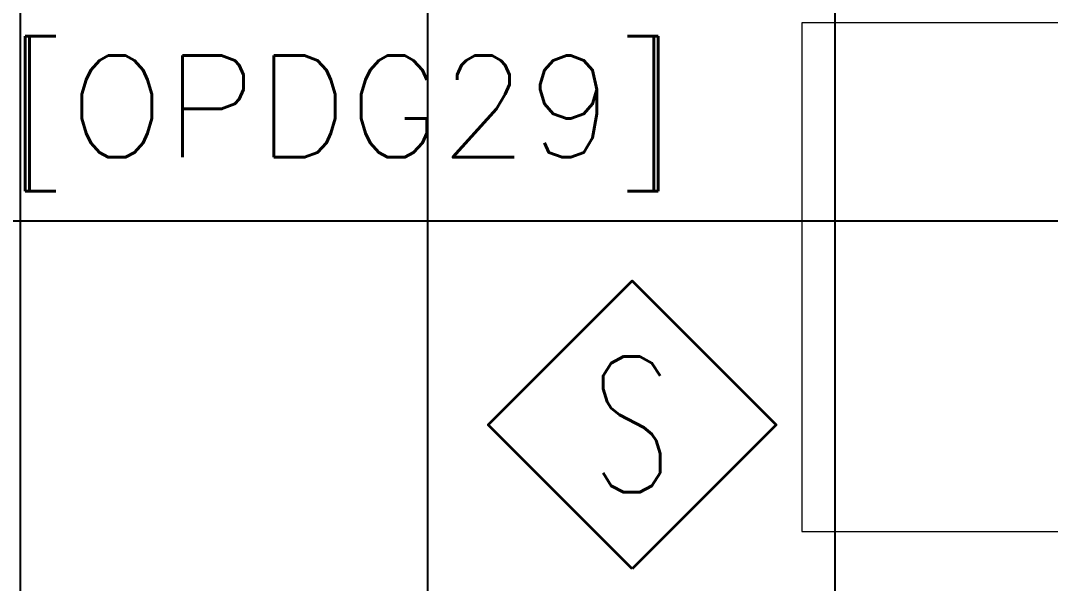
# Model space of a CAD drawing. Header units: inches. Extents: x -12418 to 57169, y -29325 to 19878.
# Drawn here: x 33000 to 34517, y -11934 to -11105 of the extents above; entities that cross this region are included whole.
import ezdxf
from ezdxf.enums import TextEntityAlignment as Align

# ---------------------------------------------------------------- set-up
doc = ezdxf.new("R2010")
doc.units = ezdxf.units.IN
doc.header["$LTSCALE"] = 25
doc.header["$MEASUREMENT"] = 0
doc.layers.get('0').update_dxf_attribs({"color": 8})
for name, color, linetype, lineweight in [('00-Ground Floor$0$72_EGR_BASE_TEXT', 252, 'Continuous', 5), ('00-Ground Floor$0$LOADING', 253, 'Continuous', 5), ('00-Ground Floor$0$NEW Wall', 166, 'Continuous', 5), ('F-ALRM-CLNG @ 100', 33, 'Continuous', 35)]:
    doc.layers.add(name, color=color, linetype=linetype, lineweight=lineweight)
doc.layers.add('00-Ground Floor$0$False Ceiling', color=251, linetype='Continuous')
doc.styles.add('00-Ground Floor$0$SIMPLEX', font='SIMPLEX.shx', dxfattribs={"height": 150})
doc.styles.add('DC_Simplex', font='SIMPLEX.shx', dxfattribs={"width": 0.7})

# ---------------------------------------------------------------- blocks, each defined once
blk = doc.blocks.new('*X867')
at = {"color": 0}
for p, q in [((13, 1), (13, 1)), ((13, 1), (13, 1)), ((13, 1), (13, 1)), ((13, 1), (13, 1)), ((13, 1), (13, 1)), ((13, 1), (13, 1)), ((13, 1), (13, 1)), ((13, 1), (13, 1)), ((13, 1), (13, 1)), ((13, 1), (13, 1)), ((13, 1), (13, 1)), ((13, 1), (13, 1)), ((13, 1), (13, 1)), ((13, 1), (13, 1)), ((13, 1), (13, 1)), ((13, 1), (14, 1)), ((13, 1), (14, 1)), ((13, 1), (14, 1)), ((13, 1), (13, 1)), ((13, 1), (13, 1)), ((13, 1), (13, 1)), ((13, 1), (13, 1)), ((13, 1), (13, 1)), ((13, 1), (13, 1)), ((13, 1), (13, 1)), ((13, 1), (13, 1)), ((13, 1), (13, 1)), ((13, 1), (13, 1)), ((13, 1), (13, 1)), ((13, 1), (13, 1)), ((13, 1), (13, 1)), ((13, 1), (13, 1)), ((13, 1), (13, 1)), ((13, 1), (13, 1)), ((13, 1), (13, 1)), ((13, 1), (13, 1)), ((13, 1), (13, 1)), ((13, 1), (13, 1)), ((13, 1), (13, 1)), ((13, 1), (13, 1)), ((13, 1), (13, 1)), ((13, 1), (13, 1)), ((13, 1), (13, 1)), ((13, 1), (13, 1)), ((13, 1), (13, 1)), ((13, 1), (13, 1)), ((13, 1), (13, 1)), ((13, 1), (13, 1)), ((13, 1), (13, 1)), ((13, 1), (13, 1)), ((13, 1), (13, 1)), ((13, 1), (13, 1)), ((13, 1), (13, 1)), ((13, 1), (13, 1)), ((13, 1), (13, 1)), ((13, 1), (13, 1)), ((13, 1), (13, 1)), ((13, 1), (13, 1)), ((13, 1), (13, 1)), ((13, 1), (13, 1)), ((13, 1), (13, 1)), ((13, 1), (13, 1)), ((13, 1), (13, 1)), ((13, 1), (13, 1)), ((13, 1), (13, 1)), ((13, 1), (13, 1)), ((13, 1), (13, 1)), ((13, 1), (13, 1)), ((13, 1), (13, 1)), ((13, 1), (13, 1)), ((13, 1), (13, 1)), ((13, 1), (13, 1)), ((13, 1), (13, 1)), ((13, 1), (13, 1)), ((13, 1), (13, 1)), ((13, 1), (13, 1)), ((13, 1), (13, 1)), ((13, 1), (13, 1)), ((13, 1), (13, 1)), ((13, 1), (13, 1)), ((13, 1), (13, 1)), ((13, 1), (13, 1)), ((13, 1), (13, 1)), ((13, 1), (13, 1)), ((13, 1), (13, 1)), ((13, 1), (13, 1)), ((13, 1), (13, 1)), ((13, 1), (13, 1)), ((13, 1), (13, 1)), ((13, 1), (13, 1)), ((13, 1), (13, 1)), ((13, 1), (13, 1)), ((13, 1), (13, 1)), ((13, 1), (13, 1)), ((13, 1), (13, 1)), ((13, 1), (13, 1)), ((13, 1), (13, 1)), ((13, 1), (13, 1)), ((13, 1), (13, 1)), ((13, 1), (13, 1)), ((13, 1), (13, 1)), ((13, 1), (13, 1)), ((13, 1), (13, 1)), ((13, 1), (13, 1)), ((13, 1), (13, 1)), ((13, 1), (13, 1)), ((13, 1), (13, 1)), ((13, 1), (13, 1)), ((13, 1), (13, 1)), ((13, 1), (13, 1)), ((13, 1), (13, 1)), ((13, 1), (13, 1)), ((13, 1), (13, 1)), ((13, 1), (13, 1)), ((13, 1), (13, 1)), ((13, 1), (13, 1)), ((13, 1), (13, 1)), ((13, 1), (13, 1)), ((13, 1), (13, 1)), ((13, 1), (13, 1)), ((13, 1), (13, 1)), ((13, 1), (13, 1)), ((13, 1), (13, 1)), ((13, 1), (14, 1)), ((13, 0), (13, 0)), ((13, 0), (13, 0)), ((13, 0), (13, 0)), ((13, 0), (13, 0)), ((13, 0), (13, 0)), ((13, 0), (13, 0)), ((13, 0), (13, 0)), ((13, 0), (13, 0)), ((13, 0), (13, 0)), ((13, 0), (13, 0)), ((13, 0), (13, 0)), ((13, 0), (13, 0)), ((13, 0), (13, 0)), ((13, 0), (13, 0)), ((13, 0), (13, 0)), ((13, 0), (13, 0)), ((13, 0), (13, 0)), ((13, 0), (13, 0)), ((13, 0), (13, 0)), ((13, 0), (13, 0)), ((13, 0), (13, 0)), ((13, 0), (13, 0)), ((13, 0), (13, 0)), ((13, 0), (13, 0)), ((13, 0), (13, 0)), ((13, 0), (13, 0)), ((13, 0), (13, 0)), ((13, 0), (13, 0)), ((13, 0), (13, 0)), ((13, 0), (13, 0)), ((13, 0), (13, 0)), ((13, 0), (13, 0)), ((13, 0), (13, 0)), ((13, 0), (13, 0)), ((13, 0), (13, 0)), ((13, 0), (13, 0)), ((13, 0), (13, 0)), ((13, 0), (13, 0)), ((13, 0), (13, 0)), ((13, 0), (13, 0)), ((13, 0), (13, 0)), ((13, 0), (13, 0)), ((13, 0), (13, 0)), ((13, 0), (13, 0)), ((13, 0), (13, 0)), ((13, 0), (13, 0)), ((13, 0), (13, 0)), ((13, 0), (13, 0)), ((13, 0), (14, 0)), ((13, 0), (14, 0)), ((13, 0), (13, 0)), ((13, 0), (14, 0)), ((14, 1), (14, 1)), ((14, 1), (14, 1)), ((14, 1), (14, 1)), ((14, 1), (14, 1)), ((14, 1), (14, 1)), ((14, 1), (14, 1)), ((14, 1), (14, 1)), ((14, 1), (14, 1)), ((14, 1), (14, 1)), ((14, 1), (14, 1)), ((14, 1), (14, 1)), ((14, 1), (14, 1)), ((14, 1), (14, 1)), ((14, 1), (14, 1)), ((14, 1), (14, 1)), ((14, 1), (14, 1)), ((14, 1), (14, 1)), ((14, 1), (14, 1)), ((14, 1), (14, 1)), ((14, 1), (14, 1)), ((14, 1), (14, 1)), ((14, 1), (14, 1)), ((14, 1), (14, 1)), ((14, 1), (14, 1)), ((14, 1), (14, 1)), ((14, 1), (14, 1)), ((14, 1), (14, 1)), ((14, 1), (14, 1)), ((14, 1), (14, 1)), ((14, 1), (14, 1)), ((14, 1), (14, 1)), ((14, 1), (14, 1)), ((14, 1), (14, 1)), ((14, 1), (14, 1)), ((14, 1), (14, 1)), ((14, 1), (14, 1)), ((14, 1), (14, 1)), ((14, 1), (14, 1)), ((14, 1), (14, 1)), ((14, 1), (14, 1)), ((14, 1), (14, 1)), ((14, 1), (14, 1)), ((14, 1), (14, 1)), ((14, 1), (14, 1)), ((14, 1), (14, 1)), ((14, 1), (14, 1)), ((14, 1), (14, 1)), ((14, 1), (14, 1)), ((14, 1), (14, 1)), ((14, 1), (14, 1)), ((14, 1), (14, 1)), ((14, 1), (14, 1)), ((14, 1), (14, 1)), ((14, 1), (14, 1)), ((14, 1), (14, 1)), ((14, 1), (14, 1)), ((14, 1), (14, 1)), ((14, 1), (14, 1)), ((14, 1), (14, 1)), ((14, 1), (14, 1)), ((14, 1), (14, 1)), ((14, 1), (14, 1)), ((14, 1), (14, 1)), ((14, 1), (14, 1)), ((14, 1), (14, 1)), ((14, 1), (14, 1)), ((14, 1), (14, 1)), ((14, 1), (14, 1)), ((14, 1), (14, 1)), ((14, 1), (14, 1)), ((14, 1), (14, 1)), ((14, 1), (14, 1)), ((14, 1), (14, 1)), ((14, 1), (14, 1)), ((14, 1), (14, 1)), ((14, 1), (14, 1)), ((14, 1), (14, 1)), ((14, 1), (14, 1)), ((14, 1), (14, 1)), ((14, 1), (14, 1)), ((14, 1), (14, 1)), ((14, 1), (14, 1)), ((14, 1), (14, 1)), ((14, 1), (14, 1)), ((14, 1), (14, 1)), ((14, 1), (14, 1)), ((14, 1), (14, 1)), ((14, 1), (14, 1)), ((14, 1), (14, 1)), ((14, 1), (14, 1)), ((14, 1), (14, 1)), ((14, 1), (14, 1)), ((14, 1), (14, 1)), ((14, 1), (14, 1)), ((14, 0), (14, 0)), ((14, 0), (14, 0)), ((14, 0), (14, 0)), ((14, 0), (14, 0)), ((14, 0), (14, 0)), ((14, 0), (14, 0)), ((14, 0), (14, 0)), ((14, 0), (14, 0)), ((14, 0), (14, 0)), ((14, 0), (14, 0)), ((14, 0), (14, 0)), ((14, 0), (14, 0)), ((14, 0), (14, 0)), ((14, 0), (14, 0)), ((14, 0), (14, 0)), ((14, 0), (14, 0)), ((14, 0), (14, 0)), ((14, 0), (14, 0)), ((14, 0), (14, 0)), ((14, 0), (14, 0)), ((14, 0), (14, 0)), ((14, 0), (14, 0)), ((14, 0), (14, 0)), ((14, 0), (14, 0)), ((14, 0), (14, 0)), ((14, 0), (14, 0)), ((14, 0), (14, 0)), ((14, 0), (14, 0)), ((14, 0), (14, 0)), ((14, 0), (14, 0)), ((14, 0), (14, 0)), ((14, 0), (14, 0)), ((14, 0), (14, 0)), ((14, 0), (14, 0)), ((14, 0), (14, 0)), ((14, 0), (14, 0)), ((14, 0), (14, 0)), ((14, 0), (14, 0)), ((14, 0), (14, 0)), ((14, 0), (14, 0)), ((14, 0), (14, 0)), ((14, 0), (14, 0)), ((14, 0), (14, 0)), ((14, 0), (14, 0)), ((14, 0), (14, 0)), ((14, 0), (14, 0)), ((14, 0), (14, 0)), ((14, 0), (14, 0)), ((13, 0), (13, 0)), ((13, 0), (14, 0)), ((13, 0), (13, 0)), ((13, 0), (14, 0)), ((13, 0), (13, 0)), ((13, 0), (14, 0)), ((13, 0), (13, 0)), ((13, 0), (13, 0)), ((13, 0), (13, 0)), ((13, 0), (13, 0)), ((13, 0), (14, 0)), ((13, 0), (13, 0)), ((13, 0), (14, 0)), ((13, 0), (13, 0)), ((13, 0), (14, 0)), ((13, 0), (13, 0)), ((13, 0), (14, 0)), ((13, 0), (13, 0)), ((13, 0), (14, 0)), ((13, 0), (13, 0)), ((13, 0), (14, 0)), ((13, 0), (13, 0)), ((13, 0), (14, 0)), ((13, 0), (13, 0)), ((13, 0), (13, 0)), ((13, 0), (13, 0)), ((13, 0), (14, 0)), ((13, 0), (13, 0)), ((13, 0), (14, 0)), ((13, 0), (13, 0)), ((13, 0), (14, 0)), ((13, 0), (13, 0)), ((13, 0), (14, 0)), ((13, 0), (13, 0)), ((13, 0), (13, 0)), ((13, 0), (13, 0)), ((13, 0), (13, 0)), ((13, 0), (13, 0)), ((13, 0), (13, 0)), ((13, 0), (13, 0)), ((13, 0), (13, 0)), ((13, 0), (13, 0)), ((13, 0), (13, 0)), ((13, 0), (13, 0)), ((13, 0), (13, 0)), ((13, 0), (13, 0)), ((13, 0), (13, 0)), ((13, 0), (13, 0)), ((13, 0), (13, 0)), ((13, 0), (13, 0)), ((13, 0), (13, 0)), ((13, 0), (13, 0)), ((13, 0), (13, 0)), ((13, 0), (13, 0)), ((13, 0), (13, 0)), ((13, 0), (13, 0)), ((13, 0), (13, 0)), ((13, 0), (13, 0)), ((13, 0), (13, 0)), ((13, 0), (13, 0)), ((13, 0), (13, 0)), ((13, 0), (13, 0)), ((13, 0), (13, 0)), ((13, 0), (13, 0)), ((13, -1), (13, -1)), ((13, -1), (13, -1)), ((13, -1), (13, -1)), ((13, -1), (13, -1)), ((13, -1), (13, -1)), ((13, -1), (14, -1)), ((13, -1), (13, -1)), ((14, 0), (14, 0)), ((14, 0), (14, 0)), ((14, 0), (14, 0)), ((14, 0), (14, 0)), ((14, 0), (14, 0)), ((14, 0), (14, 0)), ((14, 0), (14, 0)), ((14, 0), (14, 0)), ((14, 0), (14, 0)), ((14, 0), (14, 0)), ((14, 0), (14, 0)), ((14, 0), (14, 0)), ((14, 0), (14, 0)), ((14, 0), (14, 0)), ((14, 0), (14, 0)), ((13, 0), (14, 0)), ((14, 0), (14, 0)), ((14, 0), (14, 0)), ((14, 0), (14, 0)), ((14, 0), (14, 0)), ((14, 0), (14, 0)), ((14, 0), (14, 0)), ((14, 0), (14, 0)), ((14, 0), (14, 0)), ((14, 0), (14, 0)), ((14, 0), (14, 0)), ((14, 0), (14, 0)), ((14, 0), (14, 0)), ((14, 0), (14, 0)), ((14, 0), (14, 0)), ((14, 0), (14, 0)), ((14, 0), (14, 0)), ((14, 0), (14, 0)), ((14, 0), (14, 0)), ((14, 0), (14, 0)), ((14, 0), (14, 0)), ((14, 0), (14, 0)), ((14, 0), (14, 0)), ((14, 0), (14, 0)), ((14, 0), (14, 0)), ((14, 0), (14, 0)), ((14, 0), (14, 0)), ((14, 0), (14, 0)), ((14, 0), (14, 0)), ((14, 0), (14, 0)), ((14, 0), (14, 0)), ((14, 0), (14, 0)), ((14, 0), (14, 0)), ((14, 0), (14, 0)), ((14, 0), (14, 0)), ((14, -1), (14, -1)), ((14, -1), (14, -1)), ((14, -1), (14, -1)), ((14, -1), (14, -1)), ((14, -1), (14, -1))]:
    blk.add_line(p, q, dxfattribs=at)
blk = doc.blocks.new('*X866')
at = {"color": 0}
for p, q in [((5, 3), (5, 3)), ((5, 3), (5, 3)), ((5, 3), (5, 3)), ((5, 3), (5, 3)), ((5, 3), (5, 3)), ((5, 3), (5, 3)), ((5, 3), (5, 3)), ((5, 3), (5, 3)), ((5, 3), (5, 3)), ((5, 3), (5, 3)), ((5, 3), (5, 3)), ((5, 3), (5, 3)), ((5, 3), (5, 3)), ((5, 3), (5, 3)), ((5, 3), (5, 3)), ((5, 3), (5, 3)), ((5, 3), (5, 3)), ((5, 3), (5, 3)), ((5, 3), (5, 3)), ((5, 3), (5, 3)), ((5, 3), (5, 3)), ((5, 3), (5, 3)), ((5, 3), (5, 3)), ((5, 3), (5, 3)), ((5, 3), (5, 3)), ((5, 3), (5, 3)), ((5, 3), (5, 3)), ((5, 3), (5, 3)), ((5, 3), (5, 3)), ((5, 3), (5, 3)), ((5, 3), (5, 3)), ((5, 3), (5, 3)), ((5, 3), (5, 3)), ((5, 3), (5, 3)), ((5, 3), (5, 3)), ((5, 3), (5, 3)), ((5, 3), (5, 3)), ((5, 3), (5, 3)), ((5, 3), (5, 3)), ((5, 3), (5, 3)), ((5, 3), (5, 3)), ((5, 3), (5, 3)), ((5, 3), (5, 3)), ((5, 3), (5, 3)), ((5, 3), (5, 3)), ((5, 3), (5, 3)), ((5, 3), (5, 3)), ((5, 3), (5, 3)), ((5, 3), (5, 3)), ((5, 3), (5, 3)), ((5, 3), (5, 3)), ((5, 3), (5, 3)), ((5, 3), (5, 3)), ((5, 3), (5, 3)), ((5, 3), (5, 3)), ((5, 3), (5, 3)), ((5, 3), (5, 3)), ((5, 3), (5, 3)), ((5, 3), (5, 3)), ((5, 3), (5, 3)), ((5, 3), (5, 3)), ((5, 3), (5, 3)), ((5, 3), (5, 3)), ((5, 3), (5, 3)), ((5, 3), (5, 3)), ((5, 3), (5, 3)), ((6, 3), (5, 3)), ((5, 3), (5, 3)), ((6, 3), (5, 3)), ((5, 3), (5, 3)), ((6, 3), (5, 3)), ((5, 3), (5, 3)), ((6, 3), (5, 3)), ((5, 3), (5, 3)), ((5, 3), (5, 3)), ((5, 3), (5, 3)), ((5, 3), (5, 3)), ((5, 3), (5, 3)), ((5, 3), (5, 3)), ((5, 3), (5, 3)), ((5, 3), (5, 3)), ((5, 3), (5, 3)), ((5, 3), (5, 3)), ((5, 3), (5, 3)), ((5, 3), (5, 3)), ((5, 3), (5, 3)), ((5, 3), (5, 3)), ((5, 3), (5, 3)), ((5, 3), (5, 3)), ((5, 3), (5, 3)), ((5, 3), (5, 3)), ((5, 3), (5, 3)), ((5, 3), (5, 3)), ((5, 3), (5, 3)), ((5, 3), (5, 3)), ((5, 3), (5, 3)), ((6, 3), (6, 3)), ((6, 3), (6, 3)), ((6, 3), (6, 3)), ((6, 3), (6, 3)), ((6, 3), (6, 3)), ((6, 3), (6, 3)), ((6, 3), (6, 3)), ((6, 3), (6, 3)), ((6, 3), (6, 3)), ((6, 3), (6, 3)), ((6, 3), (6, 3)), ((6, 3), (6, 3)), ((6, 3), (6, 3)), ((6, 3), (6, 3)), ((6, 3), (6, 3)), ((6, 3), (6, 3)), ((6, 3), (6, 3)), ((6, 3), (6, 3)), ((6, 3), (6, 3)), ((6, 3), (6, 3)), ((6, 3), (6, 3)), ((6, 3), (6, 3)), ((6, 3), (6, 3)), ((6, 3), (6, 3)), ((6, 3), (6, 3)), ((6, 3), (6, 3)), ((6, 3), (6, 3)), ((6, 3), (6, 3)), ((6, 3), (6, 3)), ((6, 3), (6, 3)), ((6, 3), (6, 3)), ((6, 3), (6, 3)), ((6, 3), (6, 3)), ((6, 3), (6, 3)), ((6, 3), (6, 3)), ((6, 3), (6, 3)), ((6, 3), (6, 3)), ((6, 3), (6, 3)), ((6, 3), (6, 3)), ((6, 3), (6, 3)), ((6, 3), (6, 3)), ((6, 3), (6, 3)), ((6, 3), (6, 3)), ((6, 3), (6, 3)), ((6, 3), (6, 3)), ((6, 3), (6, 3)), ((6, 3), (6, 3)), ((6, 3), (6, 3)), ((6, 3), (6, 3)), ((6, 3), (6, 3)), ((6, 3), (6, 3)), ((6, 3), (6, 3)), ((6, 3), (6, 3)), ((6, 3), (6, 3)), ((6, 3), (6, 3)), ((6, 3), (6, 3)), ((6, 3), (6, 3)), ((6, 3), (6, 3)), ((6, 3), (6, 3)), ((6, 3), (6, 3)), ((6, 3), (6, 3)), ((6, 3), (6, 3)), ((6, 3), (6, 3)), ((6, 3), (6, 3)), ((6, 3), (6, 3)), ((6, 3), (6, 3)), ((6, 3), (6, 3)), ((6, 3), (6, 3)), ((6, 3), (6, 3)), ((6, 3), (6, 3)), ((6, 3), (6, 3)), ((6, 3), (6, 3)), ((6, 3), (6, 3)), ((6, 3), (6, 3)), ((6, 3), (6, 3)), ((6, 3), (6, 3)), ((6, 3), (6, 3)), ((6, 3), (6, 3)), ((6, 3), (6, 3)), ((6, 3), (6, 3)), ((6, 3), (6, 3)), ((6, 3), (6, 3)), ((6, 3), (6, 3)), ((6, 3), (6, 3)), ((6, 3), (6, 3)), ((6, 3), (6, 3)), ((6, 3), (6, 3)), ((6, 3), (6, 3)), ((6, 3), (6, 3)), ((6, 3), (6, 3)), ((6, 3), (6, 3)), ((6, 3), (6, 3)), ((6, 3), (6, 3)), ((6, 3), (6, 3)), ((6, 3), (6, 3)), ((6, 3), (6, 3)), ((6, 3), (6, 3)), ((6, 3), (6, 3)), ((6, 3), (6, 3)), ((6, 3), (6, 3)), ((6, 3), (6, 3)), ((6, 3), (6, 3)), ((6, 3), (6, 3)), ((6, 3), (6, 3)), ((6, 3), (6, 3)), ((6, 3), (6, 3)), ((6, 3), (6, 3)), ((6, 3), (6, 3)), ((6, 3), (6, 3)), ((6, 3), (6, 3)), ((6, 3), (6, 3)), ((6, 3), (6, 3)), ((6, 3), (6, 3)), ((6, 3), (6, 3)), ((6, 3), (6, 3)), ((6, 3), (6, 3)), ((6, 3), (6, 3)), ((6, 3), (6, 3)), ((6, 3), (6, 3)), ((6, 3), (6, 3)), ((6, 3), (6, 3)), ((6, 3), (6, 3)), ((6, 3), (6, 3)), ((6, 3), (6, 3)), ((6, 3), (6, 3)), ((6, 3), (6, 3)), ((6, 3), (6, 3)), ((6, 3), (6, 3)), ((6, 3), (6, 3)), ((6, 3), (6, 3)), ((6, 3), (6, 3)), ((6, 3), (6, 3)), ((6, 3), (6, 3)), ((6, 3), (6, 3)), ((6, 3), (6, 3)), ((6, 3), (6, 3)), ((6, 3), (6, 3)), ((6, 3), (6, 3)), ((6, 3), (6, 3)), ((6, 3), (6, 3)), ((6, 3), (6, 3)), ((6, 3), (6, 3)), ((6, 3), (6, 3)), ((6, 3), (6, 3)), ((6, 3), (6, 3)), ((6, 3), (6, 3)), ((6, 3), (6, 3)), ((6, 3), (6, 3)), ((6, 3), (6, 3)), ((6, 3), (6, 3)), ((6, 3), (6, 3)), ((6, 3), (6, 3)), ((6, 3), (6, 3)), ((6, 3), (6, 3)), ((6, 3), (6, 3)), ((6, 3), (6, 3)), ((6, 3), (6, 3)), ((6, 3), (6, 3)), ((6, 3), (6, 3)), ((6, 3), (6, 3)), ((6, 3), (6, 3)), ((6, 3), (6, 3)), ((6, 3), (6, 3)), ((6, 3), (6, 3)), ((6, 3), (6, 3)), ((6, 3), (6, 3)), ((6, 3), (6, 3)), ((6, 3), (6, 3)), ((6, 3), (6, 3)), ((6, 3), (6, 3)), ((6, 3), (6, 3)), ((6, 3), (6, 3)), ((6, 3), (6, 3)), ((6, 3), (6, 3)), ((6, 3), (6, 3)), ((6, 3), (6, 3)), ((6, 3), (6, 3)), ((6, 3), (6, 3)), ((6, 3), (6, 3)), ((6, 3), (6, 3)), ((6, 3), (6, 3)), ((6, 3), (6, 3)), ((6, 3), (6, 3)), ((6, 3), (6, 3)), ((6, 3), (6, 3)), ((6, 3), (6, 3)), ((6, 3), (6, 3)), ((6, 3), (6, 3)), ((6, 3), (6, 3)), ((6, 3), (6, 3)), ((6, 3), (6, 3)), ((6, 3), (6, 3)), ((6, 3), (6, 3)), ((6, 3), (6, 3)), ((6, 3), (6, 3)), ((6, 3), (6, 3)), ((6, 3), (6, 3)), ((6, 3), (6, 3)), ((6, 3), (6, 3)), ((6, 3), (6, 3)), ((6, 3), (6, 3)), ((6, 3), (6, 3)), ((6, 3), (6, 3)), ((6, 3), (6, 3)), ((6, 3), (5, 3)), ((6, 3), (5, 3)), ((6, 3), (5, 3)), ((6, 3), (5, 3)), ((6, 3), (5, 3)), ((6, 3), (6, 3)), ((6, 3), (6, 3)), ((6, 3), (6, 3)), ((6, 3), (6, 3)), ((6, 3), (6, 3)), ((6, 3), (6, 3)), ((6, 3), (6, 3)), ((6, 3), (6, 3)), ((6, 3), (6, 3)), ((6, 3), (6, 3)), ((6, 3), (6, 3)), ((6, 3), (6, 3)), ((6, 3), (6, 3)), ((6, 3), (6, 3)), ((6, 3), (6, 3)), ((6, 3), (6, 3)), ((6, 3), (6, 3)), ((6, 3), (6, 3)), ((6, 3), (6, 3)), ((6, 3), (6, 3)), ((6, 3), (6, 3)), ((6, 3), (6, 3)), ((6, 3), (6, 3)), ((6, 3), (6, 3)), ((6, 3), (6, 3)), ((6, 3), (6, 3)), ((6, 3), (6, 3)), ((6, 3), (6, 3)), ((6, 3), (6, 3)), ((6, 3), (6, 3)), ((6, 3), (6, 3)), ((6, 3), (6, 3)), ((6, 3), (6, 3)), ((6, 3), (6, 3)), ((6, 3), (6, 3)), ((6, 3), (6, 3)), ((6, 3), (6, 3)), ((6, 3), (6, 3)), ((6, 3), (6, 3)), ((6, 3), (6, 3)), ((6, 3), (6, 3)), ((6, 3), (6, 3)), ((6, 3), (6, 3)), ((6, 3), (6, 3)), ((6, 3), (6, 3)), ((6, 3), (6, 3)), ((6, 3), (6, 3)), ((6, 3), (6, 3)), ((6, 3), (6, 3)), ((6, 3), (6, 3)), ((6, 3), (6, 3)), ((6, 3), (6, 3)), ((6, 3), (6, 3)), ((6, 3), (6, 3)), ((6, 3), (6, 3)), ((6, 3), (6, 3)), ((6, 3), (6, 3)), ((6, 3), (6, 3)), ((6, 3), (6, 3)), ((6, 3), (6, 3)), ((6, 3), (6, 3)), ((6, 3), (6, 3)), ((6, 3), (6, 3)), ((6, 3), (6, 3)), ((6, 3), (6, 3)), ((6, 3), (6, 3)), ((6, 3), (6, 3)), ((6, 3), (6, 3)), ((6, 3), (6, 3)), ((6, 3), (6, 3)), ((6, 3), (6, 3)), ((6, 3), (6, 3)), ((6, 3), (6, 3)), ((6, 3), (6, 3)), ((6, 3), (6, 3)), ((6, 3), (6, 3)), ((6, 3), (6, 3)), ((6, 3), (6, 3)), ((6, 3), (6, 3)), ((6, 3), (6, 3)), ((6, 3), (6, 3)), ((6, 3), (6, 3)), ((6, 3), (6, 3)), ((6, 3), (6, 3)), ((6, 3), (6, 3)), ((6, 3), (6, 3)), ((6, 3), (6, 3)), ((6, 3), (6, 3)), ((6, 3), (6, 3)), ((6, 3), (6, 3)), ((6, 3), (6, 3)), ((6, 3), (6, 3)), ((6, 3), (6, 3)), ((6, 3), (6, 3)), ((6, 3), (6, 3)), ((6, 3), (6, 3)), ((6, 3), (6, 3)), ((6, 3), (6, 3)), ((6, 3), (6, 3)), ((6, 3), (6, 3)), ((6, 3), (6, 3)), ((6, 3), (6, 3)), ((6, 3), (6, 3)), ((6, 3), (6, 3)), ((6, 3), (6, 3)), ((6, 3), (6, 3)), ((6, 3), (6, 3)), ((6, 3), (6, 3)), ((6, 3), (6, 3)), ((6, 3), (6, 3)), ((6, 3), (6, 3)), ((6, 3), (6, 3)), ((6, 3), (6, 3)), ((6, 3), (6, 3)), ((6, 3), (6, 3)), ((6, 3), (6, 3)), ((6, 3), (6, 3)), ((6, 3), (6, 3)), ((6, 3), (6, 3)), ((6, 3), (6, 3)), ((6, 3), (6, 3)), ((6, 3), (6, 3)), ((6, 3), (6, 3)), ((6, 3), (6, 3)), ((6, 3), (6, 3)), ((6, 3), (6, 3)), ((6, 3), (6, 3)), ((6, 3), (6, 3)), ((6, 3), (6, 3)), ((6, 3), (6, 3)), ((6, 3), (6, 3)), ((6, 3), (6, 3)), ((6, 3), (6, 3)), ((6, 3), (6, 3)), ((6, 3), (6, 3)), ((6, 3), (6, 3)), ((6, 3), (6, 3)), ((6, 3), (6, 3)), ((6, 3), (6, 3)), ((6, 3), (6, 3)), ((6, 3), (6, 3)), ((6, 3), (6, 3)), ((6, 3), (6, 3)), ((6, 3), (6, 3)), ((6, 3), (6, 3)), ((6, 3), (6, 3)), ((6, 3), (6, 3)), ((6, 3), (6, 3)), ((6, 3), (6, 3)), ((6, 3), (6, 3)), ((6, 3), (6, 3)), ((6, 3), (6, 3)), ((6, 3), (6, 3)), ((6, 3), (6, 3)), ((6, 3), (6, 3)), ((6, 3), (6, 3)), ((6, 3), (6, 3)), ((6, 3), (6, 3)), ((6, 3), (6, 3)), ((6, 3), (6, 3)), ((6, 3), (6, 3)), ((6, 3), (6, 3)), ((6, 3), (6, 3)), ((6, 3), (6, 3)), ((6, 3), (6, 3)), ((6, 3), (6, 3)), ((6, 3), (6, 3)), ((6, 3), (6, 3)), ((6, 3), (6, 3)), ((6, 3), (6, 3)), ((6, 3), (6, 3)), ((6, 3), (6, 3)), ((6, 3), (6, 3)), ((6, 3), (6, 3)), ((6, 3), (6, 3)), ((6, 3), (6, 3)), ((6, 3), (6, 3)), ((6, 3), (6, 3)), ((6, 3), (6, 3)), ((6, 3), (6, 3)), ((6, 3), (6, 3)), ((6, 3), (6, 3)), ((6, 3), (6, 3)), ((6, 3), (6, 3)), ((6, 3), (6, 3)), ((6, 3), (6, 3)), ((6, 3), (6, 3)), ((6, 3), (6, 3)), ((6, 3), (6, 3)), ((6, 3), (6, 3)), ((6, 3), (6, 3)), ((6, 3), (6, 3)), ((6, 3), (6, 3)), ((6, 3), (6, 3)), ((6, 3), (6, 3)), ((6, 3), (6, 3)), ((6, 3), (6, 3)), ((6, 3), (6, 3)), ((6, 3), (6, 3)), ((6, 3), (6, 3)), ((6, 3), (6, 3)), ((6, 3), (6, 3)), ((6, 3), (6, 3)), ((6, 3), (6, 3)), ((6, 3), (6, 3)), ((6, 3), (6, 3)), ((6, 3), (6, 3)), ((6, 3), (6, 3)), ((6, 3), (6, 3)), ((6, 3), (6, 3)), ((6, 3), (6, 3)), ((6, 3), (6, 3)), ((6, 3), (6, 3)), ((6, 3), (6, 3)), ((6, 3), (6, 3)), ((6, 3), (6, 3)), ((6, 3), (6, 3)), ((6, 3), (6, 3)), ((6, 3), (6, 3)), ((6, 3), (6, 3)), ((6, 3), (6, 3)), ((6, 3), (6, 3)), ((6, 3), (6, 3)), ((6, 3), (6, 3)), ((6, 3), (6, 3)), ((6, 3), (6, 3)), ((6, 3), (6, 3)), ((6, 3), (6, 3)), ((6, 3), (6, 3)), ((6, 3), (6, 3)), ((6, 3), (6, 3)), ((6, 3), (6, 3)), ((6, 3), (6, 3)), ((6, 3), (6, 3)), ((6, 3), (6, 3)), ((6, 3), (6, 3)), ((6, 3), (6, 3)), ((6, 3), (6, 3)), ((6, 3), (6, 3)), ((6, 3), (6, 3)), ((6, 3), (6, 3)), ((6, 3), (6, 3)), ((6, 3), (6, 3)), ((6, 3), (6, 3)), ((6, 3), (6, 3)), ((6, 3), (6, 3)), ((6, 3), (6, 3)), ((6, 3), (6, 3)), ((6, 3), (6, 3)), ((6, 3), (6, 3)), ((6, 3), (6, 3)), ((6, 3), (6, 3)), ((6, 3), (6, 3)), ((6, 3), (6, 3)), ((6, 3), (6, 3)), ((6, 3), (6, 3)), ((6, 3), (6, 3)), ((6, 3), (6, 3)), ((6, 3), (6, 3)), ((6, 3), (6, 3)), ((6, 3), (6, 3)), ((6, 3), (6, 3)), ((6, 3), (6, 3)), ((6, 3), (6, 3)), ((6, 3), (6, 3)), ((6, 3), (6, 3)), ((6, 3), (6, 3)), ((6, 3), (6, 3)), ((6, 3), (6, 3)), ((6, 3), (6, 3)), ((6, 3), (6, 3)), ((6, 3), (6, 3)), ((6, 3), (6, 3)), ((6, 3), (6, 3)), ((6, 3), (6, 3)), ((6, 3), (6, 3)), ((6, 3), (6, 3)), ((6, 3), (6, 3)), ((6, 3), (6, 3)), ((6, 3), (6, 3)), ((6, 3), (6, 3)), ((6, 3), (6, 3)), ((6, 3), (6, 3)), ((6, 3), (6, 3)), ((6, 3), (6, 3)), ((6, 3), (6, 3)), ((6, 3), (6, 3)), ((6, 3), (6, 3)), ((6, 3), (6, 3)), ((6, 3), (6, 3)), ((6, 3), (6, 3)), ((6, 3), (6, 3)), ((6, 3), (6, 3)), ((6, 3), (6, 3)), ((6, 3), (6, 3)), ((6, 3), (6, 3)), ((6, 3), (6, 3)), ((6, 3), (6, 3)), ((6, 3), (6, 3)), ((6, 3), (6, 3)), ((6, 3), (6, 3)), ((6, 3), (6, 3)), ((6, 3), (6, 3)), ((6, 3), (6, 3)), ((6, 3), (6, 3)), ((6, 3), (6, 3)), ((6, 3), (6, 3)), ((6, 3), (6, 3)), ((6, 3), (6, 3)), ((6, 3), (6, 3)), ((6, 3), (6, 3)), ((6, 3), (6, 3)), ((6, 3), (6, 3)), ((6, 3), (6, 3)), ((6, 3), (6, 3)), ((6, 3), (6, 3)), ((6, 3), (6, 3))]:
    blk.add_line(p, q, dxfattribs=at)
blk = doc.blocks.new('00-Ground Floor$0$GF21043-P')
at = {"color": 0}
for p, q in [((0.8, 0.75), (-0.8, 0.75)), ((0.8, 0), (0.8, 0.75)), ((-0.8, 0), (0.8, 0))]:
    blk.add_line(p, q, dxfattribs=at)
for points in [[(0.8, 0.75), (0.8, 0.75), (0.8, 0.75), (0.8, 0.75), (0.8, 0.75), (0.8, 0.75), (0.8, 0.75), (0.8, 0.75), (0.8, 0.75), (0.8, 0.75), (0.8, 0.75), (0.8, 0.75), (0.8, 0.75), (0.8, 0.75), (0.8, 0.75), (0.8, 0.75), (0.8, 0.75), (0.8, 0.75), (0.8, 0.75), (0.8, 0.75), (0.8, 0.75), (0.8, 0.75), (0.8, 0.75), (0.8, 0.75), (0.8, 0.75), (0.8, 0.75), (0.8, 0.75), (0.8, 0.75), (0.8, 0.75), (0.8, 0.75), (0.8, 0.75), (0.8, 0.75), (0.8, 0.75), (0.8, 0.75), (0.8, 0.75), (0.8, 0.75), (0.8, 0.75), (0.8, 0.75), (0.8, 0.75), (0.8, 0.75), (0.8, 0.75), (0.8, 0.75), (0.8, 0.75), (0.8, 0.75), (0.8, 0.75), (0.8, 0.75), (0.8, 0.75), (0.8, 0.75), (0.8, 0.75), (0.8, 0.75), (0.8, 0.75), (0.8, 0.75), (0.8, 0.75), (0.8, 0.75), (0.8, 0.75), (0.8, 0.75), (0.8, 0.75), (0.8, 0.75), (0.8, 0.75), (0.8, 0.75), (0.8, 0.75), (0.8, 0.75), (0.8, 0.75), (0.8, 0.75), (0.8, 0.75), (0.8, 0.75), (0.8, 0.75), (0.8, 0.75), (0.8, 0.75), (0.8, 0.75), (0.8, 0.75), (0.8, 0.75), (0.8, 0.75), (0.8, 0.75), (0.8, 0.75), (0.8, 0.75), (0.8, 0.75), (0.8, 0.75), (0.8, 0.75), (0.8, 0.75), (0.8, 0.75), (0.8, 0.75), (0.8, 0.75), (0.8, 0.75), (0.8, 0.75), (0.8, 0.75), (0.8, 0.75), (0.8, 0.75), (0.8, 0.75), (0.8, 0.75), (0.8, 0.75), (0.8, 0.75), (0.8, 0.75), (0.8, 0.75), (0.8, 0.75), (0.8, 0.75), (0.8, 0.75), (0.8, 0.75), (0.8, 0.75), (0.8, 0.75), (0.8, 0.75), (0.8, 0.75), (0.8, 0.75), (0.8, 0.75), (0.8, 0.75), (0.8, 0.75), (0.8, 0.75), (0.8, 0.75), (0.8, 0.75), (0.8, 0.75), (0.8, 0.75), (0.8, 0.75), (0.8, 0.75), (0.8, 0.75), (0.8, 0.75), (0.8, 0.75), (0.8, 0.75), (0.8, 0.75), (0.8, 0.75), (0.8, 0.75), (0.8, 0.75), (0.8, 0.75), (0.8, 0.75), (0.8, 0.75), (0.8, 0.75), (0.8, 0.75), (0.8, 0.75), (0.8, 0.75), (0.8, 0.75), (0.8, 0.75), (0.8, 0.75), (0.8, 0.75), (0.8, 0.75), (0.8, 0.75), (0.8, 0.75), (0.8, 0.75), (0.8, 0.75), (0.8, 0.75), (0.8, 0.75), (0.8, 0.75), (0.8, 0.75), (0.8, 0.75), (0.8, 0.75), (0.8, 0.75), (0.8, 0.75), (0.8, 0.75), (0.8, 0.75), (0.8, 0.75), (0.8, 0.75), (0.8, 0.75), (0.8, 0.75), (0.8, 0.75), (0.8, 0.75), (0.8, 0.75), (0.8, 0.75), (0.8, 0.75), (0.8, 0.75), (0.8, 0.75), (0.8, 0.75), (0.8, 0.75), (0.8, 0.75), (0.8, 0.75), (0.8, 0.75), (0.8, 0.75), (0.8, 0.75), (0.8, 0.75), (0.8, 0.75), (0.8, 0.75), (0.8, 0.75), (0.8, 0.75), (0.8, 0.75), (0.8, 0.75), (0.8, 0.75), (0.8, 0.75), (0.8, 0.75), (0.8, 0.75), (0.8, 0.75), (0.8, 0.75), (0.8, 0.75), (0.8, 0.75), (0.8, 0.75), (0.8, 0.75), (0.8, 0.75), (0.8, 0.75), (0.8, 0.75), (0.8, 0.75), (0.8, 0.75), (0.8, 0.75), (0.8, 0.75), (0.8, 0.75), (0.8, 0.75), (0.8, 0.75), (0.8, 0.75), (0.8, 0.75), (0.8, 0.75), (0.8, 0.75), (0.8, 0.75), (0.8, 0.75), (0.8, 0.75), (0.8, 0.75), (0.8, 0.75), (0.8, 0.75), (0.8, 0.75), (0.8, 0.75), (0.8, 0.75), (0.8, 0.75), (0.8, 0.75), (0.8, 0.75), (0.8, 0.75), (0.8, 0.75), (0.8, 0.75), (0.8, 0.75), (0.8, 0.75), (0.8, 0.75), (0.8, 0.75), (0.8, 0.75), (0.8, 0.75), (0.8, 0.75), (0.8, 0.75), (0.8, 0.75), (0.8, 0.75), (0.8, 0.75), (0.8, 0.75), (0.8, 0.75), (0.8, 0.75), (0.8, 0.75), (0.8, 0.75), (0.8, 0.75), (0.8, 0.75), (0.8, 0.75), (0.8, 0.75), (0.8, 0.75), (0.8, 0.75), (0.8, 0.75), (0.8, 0.75), (0.8, 0.75), (0.8, 0.75), (0.8, 0.75), (0.8, 0.75), (0.8, 0.75), (0.8, 0.75), (0.8, 0.75), (0.8, 0.75), (0.8, 0.75), (0.8, 0.75), (0.8, 0.75), (0.8, 0.75), (0.8, 0.75), (0.8, 0.75), (0.8, 0.75), (0.8, 0.75), (0.8, 0.75), (0.8, 0.75), (0.8, 0.75), (0.8, 0.75), (0.8, 0.75), (0.8, 0.75), (0.8, 0.75), (0.8, 0.75), (0.8, 0.75), (0.8, 0.75), (0.8, 0.75), (0.8, 0.75), (0.8, 0.75), (0.8, 0.75), (0.8, 0.75), (0.8, 0.75), (0.8, 0.75), (0.8, 0.75), (0.8, 0.75), (0.8, 0.75), (0.8, 0.75), (0.8, 0.75), (0.8, 0.75), (0.8, 0.75), (0.8, 0.75), (0.8, 0.75)], [(0.8, 0.75), (0.8, 0.75), (0.8, 0.75), (0.8, 0.75), (0.8, 0.75), (0.8, 0.75), (0.8, 0.75), (0.8, 0.75), (0.8, 0.75), (0.8, 0.75), (0.8, 0.75), (0.8, 0.75), (0.8, 0.75), (0.8, 0.75), (0.8, 0.75), (0.8, 0.75), (0.8, 0.75), (0.8, 0.75), (0.8, 0.75), (0.8, 0.75), (0.8, 0.75), (0.8, 0.75), (0.8, 0.75), (0.8, 0.75), (0.8, 0.75), (0.8, 0.75), (0.8, 0.75), (0.8, 0.75), (0.8, 0.75), (0.8, 0.75), (0.8, 0.75), (0.8, 0.75), (0.8, 0.75), (0.8, 0.75), (0.8, 0.75), (0.8, 0.75), (0.8, 0.75), (0.8, 0.75), (0.8, 0.75), (0.8, 0.75), (0.8, 0.75), (0.8, 0.75), (0.8, 0.75), (0.8, 0.75), (0.8, 0.75), (0.8, 0.75), (0.8, 0.75), (0.8, 0.75), (0.8, 0.75), (0.8, 0.75), (0.8, 0.75), (0.8, 0.75), (0.8, 0.75), (0.8, 0.75), (0.8, 0.75), (0.8, 0.75), (0.8, 0.75), (0.8, 0.75), (0.8, 0.75), (0.8, 0.75), (0.8, 0.75), (0.8, 0.75), (0.8, 0.75), (0.8, 0.75), (0.8, 0.75), (0.8, 0.75), (0.8, 0.75), (0.8, 0.75), (0.8, 0.75), (0.8, 0.75), (0.8, 0.75), (0.8, 0.75), (0.8, 0.75), (0.8, 0.75), (0.8, 0.75), (0.8, 0.75), (0.8, 0.75), (0.8, 0.75), (0.8, 0.75), (0.8, 0.75), (0.8, 0.75), (0.8, 0.75), (0.8, 0.75), (0.8, 0.75), (0.8, 0.75), (0.8, 0.75), (0.8, 0.75), (0.8, 0.75), (0.8, 0.75), (0.8, 0.75), (0.8, 0.75), (0.8, 0.75), (0.8, 0.75), (0.8, 0.75), (0.8, 0.75), (0.8, 0.75), (0.8, 0.75), (0.8, 0.75), (0.8, 0.75), (0.8, 0.75), (0.8, 0.75), (0.8, 0.75), (0.8, 0.75), (0.8, 0.75), (0.8, 0.75), (0.8, 0.75), (0.8, 0.75), (0.8, 0.75), (0.8, 0.75), (0.8, 0.75), (0.8, 0.75), (0.8, 0.75), (0.8, 0.75), (0.8, 0.75), (0.8, 0.75), (0.8, 0.75), (0.8, 0.75), (0.8, 0.75), (0.8, 0.75), (0.8, 0.75), (0.8, 0.75), (0.8, 0.75), (0.8, 0.75), (0.8, 0.75), (0.8, 0.75), (0.8, 0.75), (0.8, 0.75), (0.8, 0.75), (0.8, 0.75), (0.8, 0.75), (0.8, 0.75), (0.8, 0.75), (0.8, 0.75), (0.8, 0.75), (0.8, 0.75), (0.8, 0.75), (0.8, 0.75), (0.8, 0.75), (0.8, 0.75), (0.8, 0.75), (0.8, 0.75), (0.8, 0.75), (0.8, 0.75), (0.8, 0.75), (0.8, 0.75), (0.8, 0.75), (0.8, 0.75), (0.8, 0.75), (0.8, 0.75), (0.8, 0.75), (0.8, 0.75), (0.8, 0.75), (0.8, 0.75), (0.8, 0.75), (0.8, 0.75), (0.8, 0.75), (0.8, 0.75), (0.8, 0.75), (0.8, 0.75), (0.8, 0.75), (0.8, 0.75), (0.8, 0.75), (0.8, 0.75), (0.8, 0.75), (0.8, 0.75), (0.8, 0.75), (0.8, 0.75), (0.8, 0.75), (0.8, 0.75), (0.8, 0.75), (0.8, 0.75), (0.8, 0.75), (0.8, 0.75), (0.8, 0.75), (0.8, 0.75), (0.8, 0.75), (0.8, 0.75), (0.8, 0.75), (0.8, 0.75), (0.8, 0.75), (0.8, 0.75), (0.8, 0.75), (0.8, 0.75), (0.8, 0.75), (0.8, 0.75), (0.8, 0.75), (0.8, 0.75), (0.8, 0.75), (0.8, 0.75), (0.8, 0.75), (0.8, 0.75), (0.8, 0.75), (0.8, 0.75), (0.8, 0.75), (0.8, 0.75), (0.8, 0.75), (0.8, 0.75), (0.8, 0.75), (0.8, 0.75), (0.8, 0.75), (0.8, 0.75), (0.8, 0.75), (0.8, 0.75), (0.8, 0.75), (0.8, 0.75), (0.8, 0.75), (0.8, 0.75), (0.8, 0.75), (0.8, 0.75), (0.8, 0.75), (0.8, 0.75), (0.8, 0.75), (0.8, 0.75), (0.8, 0.75), (0.8, 0.75), (0.8, 0.75), (0.8, 0.75), (0.8, 0.75), (0.8, 0.75)], [(0.8, 0.75), (0.8, 0.75), (0.8, 0.75), (0.8, 0.75), (0.8, 0.75), (0.8, 0.75), (0.8, 0.75), (0.8, 0.75), (0.8, 0.75), (0.8, 0.75), (0.8, 0.75), (0.8, 0.75), (0.8, 0.75), (0.8, 0.75), (0.8, 0.75), (0.8, 0.75), (0.8, 0.75), (0.8, 0.75), (0.8, 0.75), (0.8, 0.75), (0.8, 0.75), (0.8, 0.75), (0.8, 0.75), (0.8, 0.75), (0.8, 0.75), (0.8, 0.75), (0.8, 0.75), (0.8, 0.75), (0.8, 0.75), (0.8, 0.75), (0.8, 0.75), (0.8, 0.75), (0.8, 0.75), (0.8, 0.75), (0.8, 0.75), (0.8, 0.75), (0.8, 0.75), (0.8, 0.75), (0.8, 0.75), (0.8, 0.75), (0.8, 0.75), (0.8, 0.75), (0.8, 0.75), (0.8, 0.75), (0.8, 0.75), (0.8, 0.75), (0.8, 0.75), (0.8, 0.75), (0.8, 0.75), (0.8, 0.75), (0.8, 0.75), (0.8, 0.75), (0.8, 0.75), (0.8, 0.75), (0.8, 0.75), (0.8, 0.75), (0.8, 0.75), (0.8, 0.75), (0.8, 0.75), (0.8, 0.75), (0.8, 0.75), (0.8, 0.75), (0.8, 0.75), (0.8, 0.75), (0.8, 0.75), (0.8, 0.75), (0.8, 0.75), (0.8, 0.75), (0.8, 0.75), (0.8, 0.75), (0.8, 0.75), (0.8, 0.75), (0.8, 0.75), (0.8, 0.75), (0.8, 0.75), (0.8, 0.75), (0.8, 0.75), (0.8, 0.75), (0.8, 0.75), (0.8, 0.75), (0.8, 0.75), (0.8, 0.75), (0.8, 0.75), (0.8, 0.75), (0.8, 0.75), (0.8, 0.75), (0.8, 0.75), (0.8, 0.75), (0.8, 0.75), (0.8, 0.75), (0.8, 0.75), (0.8, 0.75), (0.8, 0.75), (0.8, 0.75), (0.8, 0.75), (0.8, 0.75), (0.8, 0.75), (0.8, 0.75), (0.8, 0.75), (0.8, 0.75), (0.8, 0.75), (0.8, 0.75), (0.8, 0.75), (0.8, 0.75), (0.8, 0.75), (0.8, 0.75), (0.8, 0.75), (0.8, 0.75), (0.8, 0.75), (0.8, 0.75), (0.8, 0.75), (0.8, 0.75), (0.8, 0.75), (0.8, 0.75), (0.8, 0.75), (0.8, 0.75), (0.8, 0.75), (0.8, 0.75), (0.8, 0.75), (0.8, 0.75), (0.8, 0.75), (0.8, 0.75), (0.8, 0.75), (0.8, 0.75), (0.8, 0.75), (0.8, 0.75), (0.8, 0.75), (0.8, 0.75), (0.8, 0.75), (0.8, 0.75), (0.8, 0.75), (0.8, 0.75), (0.8, 0.75), (0.8, 0.75), (0.8, 0.75), (0.8, 0.75), (0.8, 0.75), (0.8, 0.75), (0.8, 0.75), (0.8, 0.75), (0.8, 0.75), (0.8, 0.75), (0.8, 0.75), (0.8, 0.75), (0.8, 0.75), (0.8, 0.75), (0.8, 0.75), (0.8, 0.75), (0.8, 0.75), (0.8, 0.75), (0.8, 0.75), (0.8, 0.75), (0.8, 0.75), (0.8, 0.75), (0.8, 0.75), (0.8, 0.75), (0.8, 0.75), (0.8, 0.75), (0.8, 0.75), (0.8, 0.75), (0.8, 0.75), (0.8, 0.75), (0.8, 0.75), (0.8, 0.75), (0.8, 0.75), (0.8, 0.75), (0.8, 0.75), (0.8, 0.75), (0.8, 0.75), (0.8, 0.75), (0.8, 0.75), (0.8, 0.75), (0.8, 0.75), (0.8, 0.75), (0.8, 0.75), (0.8, 0.75), (0.8, 0.75), (0.8, 0.75), (0.8, 0.75), (0.8, 0.75), (0.8, 0.75), (0.8, 0.75), (0.8, 0.75), (0.8, 0.75), (0.8, 0.75), (0.8, 0.75), (0.8, 0.75), (0.8, 0.75), (0.8, 0.75), (0.8, 0.75), (0.8, 0.75), (0.8, 0.75), (0.8, 0.75), (0.8, 0.75), (0.8, 0.75), (0.8, 0.75), (0.8, 0.75), (0.8, 0.75), (0.8, 0.75), (0.8, 0.75), (0.8, 0.75), (0.8, 0.75), (0.8, 0.75), (0.8, 0.75), (0.8, 0.75), (0.8, 0.75), (0.8, 0.75), (0.8, 0.75), (0.8, 0.75), (0.8, 0.75), (0.8, 0.75), (0.8, 0.75), (0.8, 0.75), (0.8, 0.75)]]:
    blk.add_lwpolyline(points, close=True, dxfattribs=at)
at = {"layer": '00-Ground Floor$0$NEW Wall', "color": 0, "linetype": 'Continuous'}
for points in [[(0.8, 0.75), (0.8, 0.75), (0.8, 0.75), (0.8, 0.75), (0.8, 0.75), (0.8, 0.75), (0.8, 0.75), (0.8, 0.75), (0.8, 0.75), (0.8, 0.75)], [(0.8, 0.75), (0.8, 0.75), (0.8, 0.75), (0.8, 0.75), (0.8, 0.75), (0.8, 0.75), (0.8, 0.75), (0.8, 0.75), (0.8, 0.75)], [(0.8, 0.75), (0.8, 0.75), (0.8, 0.75), (0.8, 0.75), (0.8, 0.75), (0.8, 0.75), (0.8, 0.75), (0.8, 0.75), (0.8, 0.75), (0.8, 0.75), (0.8, 0.75), (0.8, 0.75), (0.8, 0.75), (0.8, 0.75), (0.8, 0.75), (0.8, 0.75), (0.8, 0.75), (0.8, 0.75)], [(0.8, 0.75), (0.8, 0.75), (0.8, 0.75), (0.8, 0.75), (0.8, 0.75), (0.8, 0.75), (0.8, 0.75)], [(0.8, 0.75), (0.8, 0.75), (0.8, 0.75), (0.8, 0.75), (0.8, 0.75), (0.8, 0.75), (0.8, 0.75), (0.8, 0.75), (0.8, 0.75), (0.8, 0.75), (0.8, 0.75), (0.8, 0.75), (0.8, 0.75), (0.8, 0.75), (0.8, 0.75)], [(0.8, 0.75), (0.8, 0.75), (0.8, 0.75), (0.8, 0.75), (0.8, 0.75), (0.8, 0.75), (0.8, 0.75), (0.8, 0.75), (0.8, 0.75), (0.8, 0.75)], [(0.8, 0.75), (0.8, 0.75), (0.8, 0.75), (0.8, 0.75), (0.8, 0.75), (0.8, 0.75), (0.8, 0.75), (0.8, 0.75), (0.8, 0.75), (0.8, 0.75), (0.8, 0.75), (0.8, 0.75)], [(0.8, 0.75), (0.8, 0.75), (0.8, 0.75), (0.8, 0.75), (0.8, 0.75), (0.8, 0.75), (0.8, 0.75), (0.8, 0.75), (0.8, 0.75), (0.8, 0.75)], [(0.8, 0.75), (0.8, 0.75), (0.8, 0.75), (0.8, 0.75), (0.8, 0.75), (0.8, 0.75), (0.8, 0.75), (0.8, 0.75), (0.8, 0.75), (0.8, 0.75)], [(0.8, 0.75), (0.8, 0.75), (0.8, 0.75), (0.8, 0.75), (0.8, 0.75), (0.8, 0.75), (0.8, 0.75), (0.8, 0.75)], [(0.8, 0.75), (0.8, 0.75), (0.8, 0.75), (0.8, 0.75), (0.8, 0.75), (0.8, 0.75), (0.8, 0.75), (0.8, 0.75), (0.8, 0.75), (0.8, 0.75), (0.8, 0.75), (0.8, 0.75), (0.8, 0.75), (0.8, 0.75), (0.8, 0.75), (0.8, 0.75), (0.8, 0.75), (0.8, 0.75), (0.8, 0.75), (0.8, 0.75), (0.8, 0.75), (0.8, 0.75), (0.8, 0.75), (0.8, 0.75), (0.8, 0.75), (0.8, 0.75), (0.8, 0.75), (0.8, 0.75), (0.8, 0.75), (0.8, 0.75), (0.8, 0.75), (0.8, 0.75), (0.8, 0.75), (0.8, 0.75), (0.8, 0.75), (0.8, 0.75), (0.8, 0.75), (0.8, 0.75), (0.8, 0.75), (0.8, 0.75), (0.8, 0.75), (0.8, 0.75), (0.8, 0.75), (0.8, 0.75), (0.8, 0.75), (0.8, 0.75), (0.8, 0.75), (0.8, 0.75), (0.8, 0.75), (0.8, 0.75), (0.8, 0.75), (0.8, 0.75), (0.8, 0.75), (0.8, 0.75), (0.8, 0.75), (0.8, 0.75), (0.8, 0.75), (0.8, 0.75), (0.8, 0.75), (0.8, 0.75), (0.8, 0.75), (0.8, 0.75), (0.8, 0.75), (0.8, 0.75), (0.8, 0.75), (0.8, 0.75), (0.8, 0.75), (0.8, 0.75), (0.8, 0.75), (0.8, 0.75), (0.8, 0.75), (0.8, 0.75), (0.8, 0.75), (0.8, 0.75), (0.8, 0.75), (0.8, 0.75), (0.8, 0.75), (0.8, 0.75), (0.8, 0.75), (0.8, 0.75), (0.8, 0.75), (0.8, 0.75), (0.8, 0.75), (0.8, 0.75), (0.8, 0.75), (0.8, 0.75), (0.8, 0.75), (0.8, 0.75), (0.8, 0.75), (0.8, 0.75), (0.8, 0.75), (0.8, 0.75), (0.8, 0.75), (0.8, 0.75), (0.8, 0.75), (0.8, 0.75), (0.8, 0.75), (0.8, 0.75), (0.8, 0.75), (0.8, 0.75), (0.8, 0.75), (0.8, 0.75), (0.8, 0.75), (0.8, 0.75), (0.8, 0.75), (0.8, 0.75), (0.8, 0.75), (0.8, 0.75), (0.8, 0.75), (0.8, 0.75), (0.8, 0.75)], [(0.8, 0.75), (0.8, 0.75), (0.8, 0.75), (0.8, 0.75), (0.8, 0.75), (0.8, 0.75), (0.8, 0.75), (0.8, 0.75), (0.8, 0.75), (0.8, 0.75), (0.8, 0.75), (0.8, 0.75), (0.8, 0.75), (0.8, 0.75), (0.8, 0.75), (0.8, 0.75), (0.8, 0.75)], [(0.8, 0.75), (0.8, 0.75), (0.8, 0.75), (0.8, 0.75), (0.8, 0.75), (0.8, 0.75), (0.8, 0.75)], [(0.8, 0.75), (0.8, 0.75), (0.8, 0.75), (0.8, 0.75), (0.8, 0.75), (0.8, 0.75), (0.8, 0.75), (0.8, 0.75), (0.8, 0.75), (0.8, 0.75), (0.8, 0.75), (0.8, 0.75), (0.8, 0.75), (0.8, 0.75), (0.8, 0.75), (0.8, 0.75), (0.8, 0.75), (0.8, 0.75), (0.8, 0.75), (0.8, 0.75), (0.8, 0.75), (0.8, 0.75), (0.8, 0.75), (0.8, 0.75), (0.8, 0.75), (0.8, 0.75), (0.8, 0.75), (0.8, 0.75), (0.8, 0.75), (0.8, 0.75), (0.8, 0.75), (0.8, 0.75), (0.8, 0.75), (0.8, 0.75), (0.8, 0.75), (0.8, 0.75), (0.8, 0.75), (0.8, 0.75), (0.8, 0.75), (0.8, 0.75), (0.8, 0.75), (0.8, 0.75), (0.8, 0.75), (0.8, 0.75), (0.8, 0.75), (0.8, 0.75), (0.8, 0.75), (0.8, 0.75), (0.8, 0.75), (0.8, 0.75), (0.8, 0.75), (0.8, 0.75), (0.8, 0.75), (0.8, 0.75), (0.8, 0.75), (0.8, 0.75), (0.8, 0.75), (0.8, 0.75), (0.8, 0.75), (0.8, 0.75), (0.8, 0.75), (0.8, 0.75), (0.8, 0.75), (0.8, 0.75), (0.8, 0.75), (0.8, 0.75), (0.8, 0.75), (0.8, 0.75), (0.8, 0.75), (0.8, 0.75), (0.8, 0.75), (0.8, 0.75), (0.8, 0.75), (0.8, 0.75), (0.8, 0.75), (0.8, 0.75), (0.8, 0.75), (0.8, 0.75), (0.8, 0.75), (0.8, 0.75), (0.8, 0.75), (0.8, 0.75), (0.8, 0.75), (0.8, 0.75), (0.8, 0.75), (0.8, 0.75), (0.8, 0.75), (0.8, 0.75), (0.8, 0.75)], [(0.8, 0.75), (0.8, 0.75), (0.8, 0.75), (0.8, 0.75), (0.8, 0.75), (0.8, 0.75), (0.8, 0.75), (0.8, 0.75), (0.8, 0.75), (0.8, 0.75), (0.8, 0.75), (0.8, 0.75), (0.8, 0.75), (0.8, 0.75), (0.8, 0.75), (0.8, 0.75), (0.8, 0.75), (0.8, 0.75), (0.8, 0.75), (0.8, 0.75), (0.8, 0.75), (0.8, 0.75), (0.8, 0.75), (0.8, 0.75), (0.8, 0.75), (0.8, 0.75), (0.8, 0.75), (0.8, 0.75), (0.8, 0.75), (0.8, 0.75), (0.8, 0.75), (0.8, 0.75), (0.8, 0.75), (0.8, 0.75), (0.8, 0.75), (0.8, 0.75), (0.8, 0.75), (0.8, 0.75), (0.8, 0.75), (0.8, 0.75), (0.8, 0.75), (0.8, 0.75), (0.8, 0.75), (0.8, 0.75), (0.8, 0.75), (0.8, 0.75), (0.8, 0.75), (0.8, 0.75), (0.8, 0.75), (0.8, 0.75), (0.8, 0.75), (0.8, 0.75), (0.8, 0.75), (0.8, 0.75)]]:
    blk.add_lwpolyline(points, dxfattribs=at)
at = {"color": 0}
for name, xscale, yscale, zscale in [('*X867', 5.5e-11, 5.5e-11, 5.5e-11), ('*X866', 8.59375e-11, 8.59375e-11, 8.59375e-11)]:
    blk.add_blockref(name, (0.8, 0.75), dxfattribs=dict(at, xscale=xscale, yscale=yscale, zscale=zscale))
blk = doc.blocks.new('00-Ground Floor$0$A$Ce9e1c4c3')
at = {"layer": '00-Ground Floor$0$False Ceiling', "color": 254, "linetype": 'Continuous'}
for p, q in [((-67000, -12867.4), (-67000, -10317.4)), ((-66400, -12867.4), (-66400, -10317.4)), ((-65800, -12867.4), (-65800, -10317.4)), ((-68550.5, -11400), (-64050.5, -11400))]:
    blk.add_line(p, q, dxfattribs=at)
blk = doc.blocks.new('00-Ground Floor')
at = {"layer": '00-Ground Floor$0$False Ceiling', "color": 254}
blk.add_blockref('00-Ground Floor$0$A$Ce9e1c4c3', (100000, 0), dxfattribs=at)
at = {"layer": '00-Ground Floor$0$LOADING', "extrusion": (2.24019e-05, 2.33771e-18, 1), "xscale": 1000, "yscale": 1000, "zscale": 1000, "rotation": 180}
blk.add_blockref('00-Ground Floor$0$GF21043-P', (34951, -11108, 0.8), dxfattribs=at)
at = {"layer": '00-Ground Floor$0$72_EGR_BASE_TEXT', "insert": (33472.9, -11156.3, 0), "char_height": 150, "attachment_point": 2, "style": '00-Ground Floor$0$SIMPLEX'}
blk.add_mtext('[OPDG29]', dxfattribs=at)
blk = doc.blocks.new('A$C5CF53093')
blk.add_lwpolyline([(0, -212.1), (-212.1, 0), (0, 212.1), (212.1, 0)], close=True)
blk = doc.blocks.new('*U207')
at = {"xscale": 0.01, "yscale": 0.01, "zscale": 0.01}
blk.add_blockref('A$C5CF53093', (0.007, -0.007), dxfattribs=at)
at = {"color": 6, "style": 'DC_Simplex', "width": 0.7, "flags": 8}
blk.add_attdef('TYPE', text='', height=2, rotation=360, dxfattribs=at).set_placement((0, 0), align=Align.MIDDLE_CENTER)

msp = doc.modelspace()

# ---------------------------------------------------------------- block references
msp.add_blockref('00-Ground Floor', (0, 0))
at = {"layer": 'F-ALRM-CLNG @ 100', "xscale": 100, "yscale": 100, "zscale": 100}
msp.add_blockref('*U207', (33900, -11700), dxfattribs=at).add_auto_attribs({'TYPE': 'S'})

doc.saveas('drawing.dxf')
